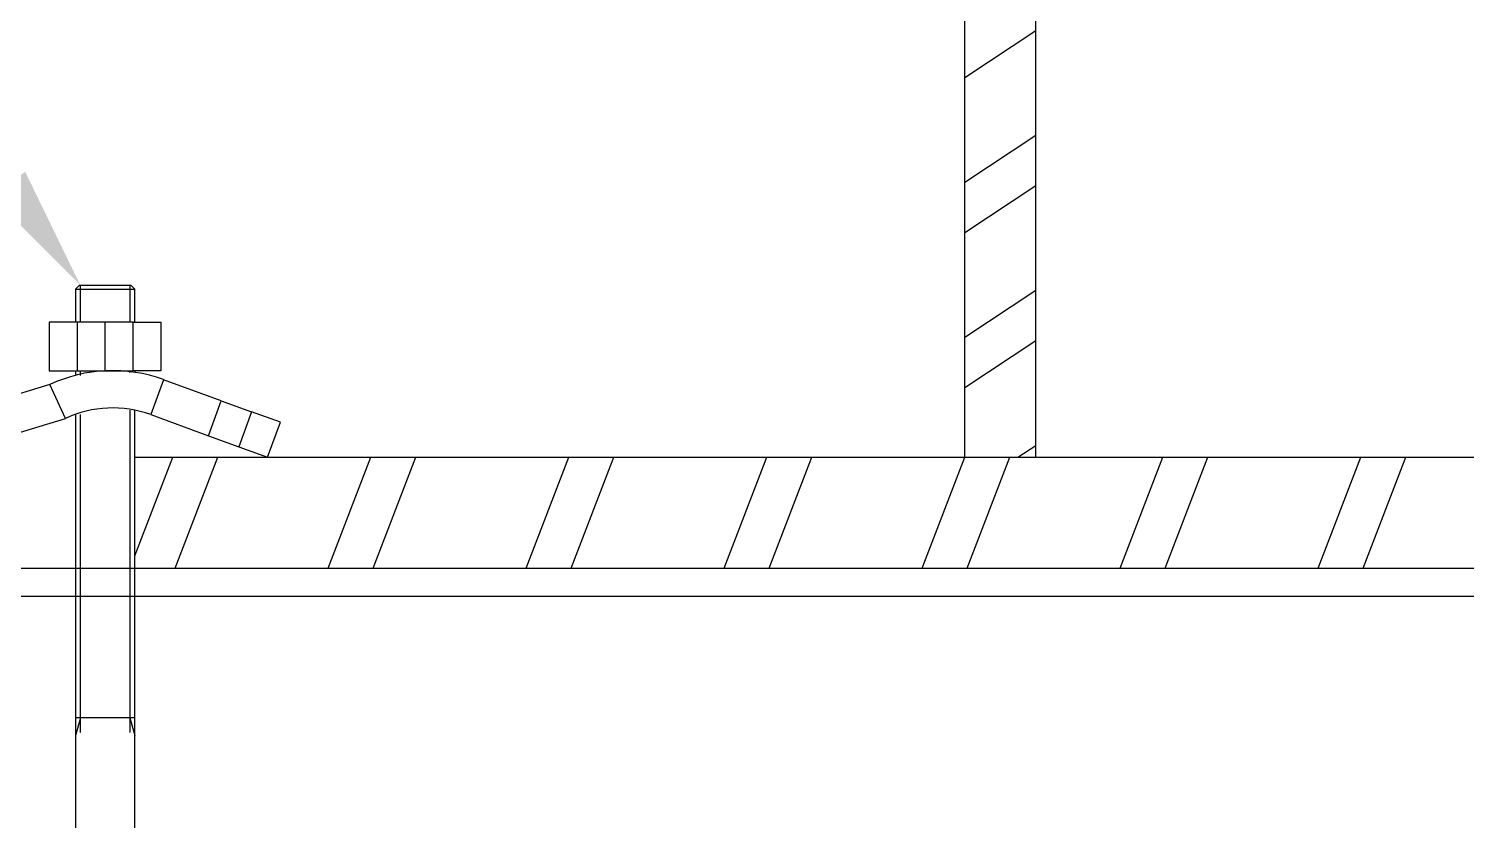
# Model space of a CAD drawing. Extents: x 4995099 to 5303443, y 4627657 to 4889583.
# Drawn here: x 5044365 to 5046673, y 4738398 to 4739668 of the extents above; entities that cross this region are included whole.
import ezdxf

# ---------------------------------------------------------------- set-up
doc = ezdxf.new("R2010")
doc.units = 0
doc.header["$LTSCALE"] = 1000
doc.header["$MEASUREMENT"] = 0
doc.layers.get('0').update_dxf_attribs({"color": 4, "linetype": 'CONTINUOUS'})
doc.layers.add('walraven', color=7, linetype='CONTINUOUS')

msp = doc.modelspace()

# ---------------------------------------------------------------- linework, layer by layer
for p, q in [((5045868.2, 4738980.3), (5045868.2, 4742050.2)), ((5045982.2, 4738980.3), (5045982.2, 4742050.2)), ((5045868.2, 4739589.6), (5045982.2, 4739664.8)), ((5045868.2, 4739421.6), (5045982.2, 4739496.8)), ((5045868.2, 4739340.9), (5045982.2, 4739416.1)), ((5045868.2, 4739172.8), (5045982.2, 4739248.1)), ((5045868.2, 4739092.1), (5045982.2, 4739167.3)), ((5045953.5, 4738980.3), (5045982.2, 4738999.3)), ((5044535.8, 4738980.3), (5047314.7, 4738980.3)), ((5044535.8, 4738821.9), (5044596.7, 4738980.3)), ((5044600.6, 4738802.2), (5044669.1, 4738980.3)), ((5044846.1, 4738802.2), (5044914.6, 4738980.3)), ((5044918.5, 4738802.2), (5044987, 4738980.3)), ((5045164, 4738802.2), (5045232.5, 4738980.3)), ((5045236.3, 4738802.2), (5045304.9, 4738980.3)), ((5045481.8, 4738802.2), (5045550.4, 4738980.3)), ((5045554.2, 4738802.2), (5045622.7, 4738980.3)), ((5045799.7, 4738802.2), (5045868.2, 4738980.3)), ((5045872.1, 4738802.2), (5045940.6, 4738980.3)), ((5046117.6, 4738802.2), (5046186.1, 4738980.3)), ((5046190, 4738802.2), (5046258.5, 4738980.3)), ((5046435.5, 4738802.2), (5046504, 4738980.3)), ((5046507.9, 4738802.2), (5046576.4, 4738980.3))]:
    msp.add_line(p, q)
at = {"linetype": 'Continuous'}
for p, q in [((5043635.5, 4738802.2), (5048237.9, 4738802.2)), ((5043635.5, 4738757.6), (5048237.9, 4738757.6))]:
    msp.add_line(p, q, dxfattribs=at)
at = {"color": 7}
msp.add_line((5044535.8, 4738802.2), (5047314.7, 4738802.2), dxfattribs=at)
msp.add_solid([(5044359.7, 4739438.2), (5044448.4, 4739255.9), (5044305.3, 4739399.5)], dxfattribs=at)
at = {"layer": 'walraven', "color": 7, "linetype": 'Continuous'}
for p, q in [((5044446.2, 4739255.9), (5044440.2, 4739249.9)), ((5044440.2, 4739249.9), (5044440.2, 4739196.8)), ((5044529.8, 4739255.9), (5044446.2, 4739255.9)), ((5044535.8, 4739249.9), (5044529.8, 4739255.9)), ((5044535.8, 4739196.8), (5044535.8, 4739249.9)), ((5044443.2, 4739196.8), (5044398.3, 4739196.8)), ((5044398.3, 4739196.8), (5044398.3, 4739119.1)), ((5044443.2, 4739196.8), (5044443.2, 4739119.1)), ((5044532.8, 4739196.8), (5044443.2, 4739196.8)), ((5044532.8, 4739119.1), (5044532.8, 4739196.8)), ((5044532.8, 4739196.8), (5044577.7, 4739196.8)), ((5044577.7, 4739196.8), (5044577.7, 4739119.1)), ((5044398.3, 4739119.1), (5044443.2, 4739119.1)), ((5044440.2, 4739119.1), (5044440.2, 4739111.5)), ((5044443.2, 4739119.1), (5044532.8, 4739119.1)), ((5044448.4, 4739111.5), (5044448.4, 4739119.1)), ((5044527.5, 4739116.4), (5044527.5, 4739119.1)), ((5044577.7, 4739119.1), (5044532.8, 4739119.1)), ((5044535.8, 4739119.1), (5044535.8, 4739116.5)), ((5044674.6, 4739071), (5044581.9, 4739104.7)), ((5044399.1, 4739096.8), (5043883.5, 4738939.1)), ((5044527.5, 4739055.8), (5044527.5, 4738538.9)), ((5044535.8, 4738252.2), (5044535.8, 4739055.8)), ((5044674.6, 4739071), (5044723.2, 4739053.3)), ((5044769.4, 4739036.5), (5044723.2, 4739053.3)), ((5043908.8, 4738885), (5044424.4, 4739042.6)), ((5044440.2, 4739049.1), (5044440.2, 4738252.2)), ((5044448.4, 4738538.9), (5044448.4, 4739049.1)), ((5044561.4, 4739048.6), (5044654.1, 4739014.8)), ((5044748.9, 4738980.3), (5044769.4, 4739036.5)), ((5044654.1, 4739014.8), (5044702.7, 4738997.2)), ((5044702.7, 4738997.2), (5044748.9, 4738980.3)), ((5044535.8, 4738562.4), (5044440.2, 4738562.4)), ((5044448.4, 4738562.4), (5044440.2, 4738533.9)), ((5044527.5, 4738562.4), (5044535.8, 4738533.9))]:
    msp.add_line(p, q, dxfattribs=at)
at = {"layer": 'walraven', "color": 1, "linetype": 'Continuous'}
for p, q in [((5044440.2, 4739249.9), (5044488, 4739249.9)), ((5044448.4, 4739196.8), (5044448.4, 4739255.9)), ((5044488, 4739249.9), (5044535.8, 4739249.9)), ((5044527.5, 4739255.9), (5044527.5, 4739196.8)), ((5044581.9, 4739104.7), (5044561.4, 4739048.6)), ((5044424.4, 4739042.6), (5044399.1, 4739096.8)), ((5044654.1, 4739014.8), (5044674.6, 4739071)), ((5044723.2, 4739053.3), (5044702.7, 4738997.2))]:
    msp.add_line(p, q, dxfattribs=at)
at = {"layer": 'walraven', "color": 3, "linetype": 'Continuous'}
msp.add_line((5044488, 4739119.1), (5044488, 4739196.8), dxfattribs=at)
at = {"layer": 'walraven', "color": 7, "linetype": 'Continuous'}
for radius in [239, 179.2]:
    msp.add_arc((5044500.1, 4738880.2), radius, 70, 115, dxfattribs=at)

doc.saveas('drawing.dxf')
